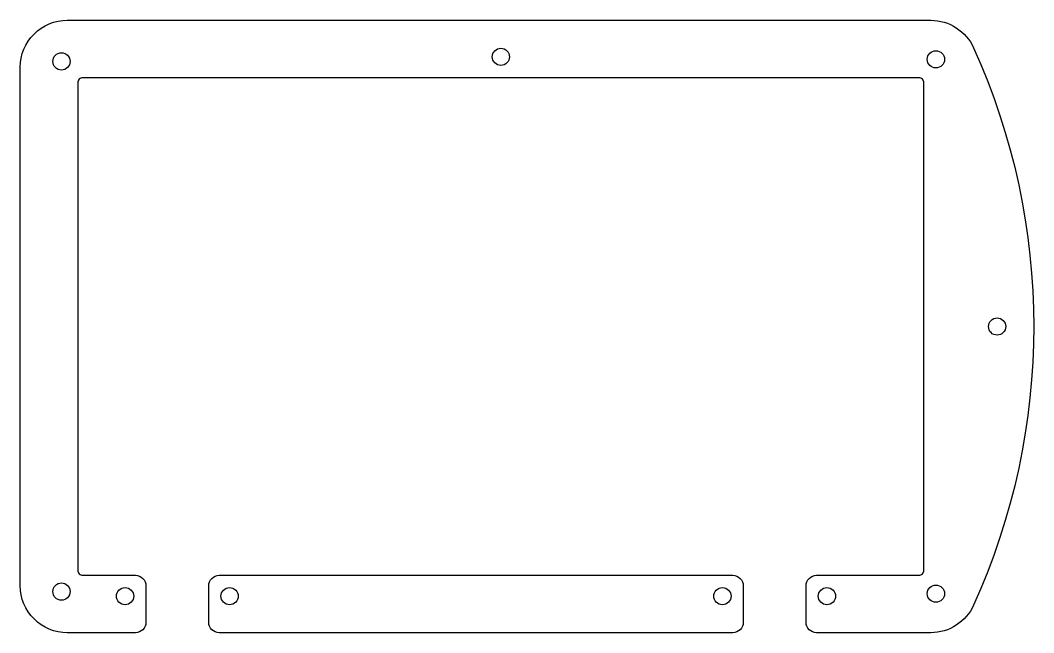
# Model space of a CAD drawing. Header units: millimetres. Extents: x -168 to 26, y -11 to 106.
import ezdxf

# ---------------------------------------------------------------- set-up
doc = ezdxf.new("R2010")
doc.units = ezdxf.units.MM
doc.layers.get('0').update_dxf_attribs({"linetype": 'CONTINUOUS'})

msp = doc.modelspace()

# ---------------------------------------------------------------- linework, layer by layer
for points in [[(3.76, 95.25), (-156.16, 95.25, 0.414214), (-157.16, 94.25), (-157.16, 1, 0.414214), (-156.16, 0), (-146.11, 0, -0.414214), (-144.11, -2), (-144.11, -9, -0.414214), (-146.11, -11), (-159.16, -11, -0.414214), (-168.16, -2), (-168.16, 97.25, -0.414214), (-159.16, 106.25), (6.06, 106.25, -0.294603), (14.26, 100.96, -0.215656), (14.26, -5.71, -0.294603), (6.06, -11), (-15.81, -11, -0.414214), (-17.81, -9), (-17.81, -2, -0.414214), (-15.81, 0), (3.76, 0, 0.414214), (4.76, 1), (4.76, 94.25, 0.414214)], [(-31.81, 0, -0.414214), (-29.81, -2), (-29.81, -9, -0.414214), (-31.81, -11), (-130.11, -11, -0.414214), (-132.11, -9), (-132.11, -2, -0.414214), (-130.11, 0)]]:
    msp.add_lwpolyline(points, format="xyb", close=True)
for centre in [(-76.2, 99.25), (-160.28, 98.37), (7.04, 98.77), (18.76, 47.62), (-160.28, -3.12), (7.04, -3.52), (-148.11, -4), (-128.11, -4), (-33.81, -4), (-13.81, -4)]:
    msp.add_circle(centre, 1.65)

doc.saveas('drawing.dxf')
